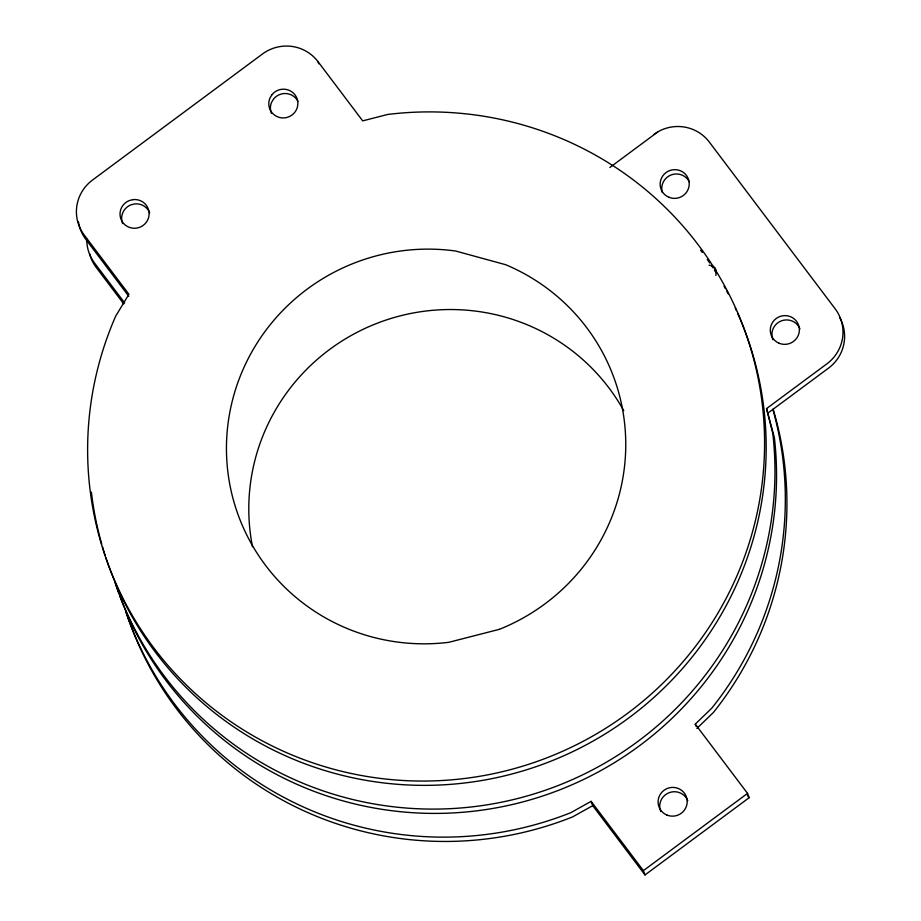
<?xml version="1.0" encoding="UTF-8"?>
<svg xmlns="http://www.w3.org/2000/svg" width="921" height="921" viewBox="0 0 921 921"><rect width="100%" height="100%" fill="white"/><g stroke="black" fill="none" stroke-linecap="round" stroke-linejoin="round"><path stroke-width="1.38" d="M715.859 275.448L716.342 271.165L715.122 267.861L712.278 265.766L709.066 265.202M696.057 726.278L695.263 724.125L711.806 708.157A339.101 333.955 -20.3 0 0 772.823 409.258M696.852 728.43L713.407 712.463A339.101 333.955 -20.3 0 0 773.214 409.419M609.875 167.472L658.204 131.622A39.741 39.131 -20.3 0 1 709.331 142.076L835.209 308.88A39.741 39.131 -20.3 0 1 826.931 363.807L766.537 408.602L774.365 437.556A339.101 333.955 -20.3 0 1 515.15 803.849A339.101 333.955 -20.3 0 1 119.615 595.346M768.126 412.919L828.532 368.124A39.741 39.131 -20.3 0 0 839.618 317.48M747.541 793.395L749.141 797.713L644.999 874.95L643.399 870.633L747.541 793.395L695.263 724.125M653.841 134.443L658.204 131.622M643.399 870.633L591.121 801.351L570.997 812.587A339.101 333.955 -20.3 0 1 126.016 612.338M591.121 801.351L592.721 805.668L572.586 816.904A339.101 333.955 -20.3 0 1 126.246 612.569M766.537 408.602L772.777 433.25A339.101 333.955 -20.3 0 1 509.313 800.522A339.101 333.955 -20.3 0 1 115.171 582.935M317.975 61.615L362.69 120.87L387.683 114.457A339.101 333.955 -20.3 0 1 763.958 463.482A339.101 333.955 -20.3 0 1 347.182 772.592A339.101 333.955 -20.3 0 1 115.655 316.214L128.917 294.26L84.191 234.993A39.741 39.131 -20.3 0 1 92.468 180.079L262.485 53.982A39.741 39.131 -20.3 0 1 317.975 61.615L318.77 63.768M747.426 795.445L749.141 797.713M592.721 805.668L644.999 874.95M128.79 296.297L85.791 239.31A39.741 39.131 -20.3 0 1 78.423 221.777M124.669 302.928L94.564 263.038A39.741 39.131 -20.3 0 1 86.781 239.115M123.679 303.826L96.164 267.355A39.741 39.131 -20.3 0 1 89.556 253.586M252.515 546.752A200.018 196.979 -20.3 0 1 380.684 321.924A200.018 196.979 -20.3 0 1 623.747 410.697M118.648 592.663A339.101 333.955 -20.3 0 1 115.873 584.524M737.606 313.186A339.101 333.955 -20.3 0 1 548.456 762.139A339.101 333.955 -20.3 0 1 105.95 557.85M105.052 555.121A339.101 333.955 -20.3 0 1 102.519 546.867M101.713 544.104A339.101 333.955 -20.3 0 1 91.398 492.067M700.582 250.167A339.101 333.955 -20.3 0 1 702.274 252.458M707.259 259.423A339.101 333.955 -20.3 0 1 709.688 262.969M711.288 265.352A339.101 333.955 -20.3 0 1 712.866 267.746M714.42 270.164A339.101 333.955 -20.3 0 1 715.962 272.593M724.044 286.224A339.101 333.955 -20.3 0 1 725.449 288.745M726.83 291.278A339.101 333.955 -20.3 0 1 728.189 293.822M735.223 307.982A339.101 333.955 -20.3 0 1 736.42 310.584M271.396 113.283A14.575 14.345 -20.3 0 1 271.591 102.277L273.549 99.042A14.575 14.345 -20.3 0 1 297.944 101.333M122.631 223.619A14.575 14.345 -20.3 0 1 130.828 204.888L134.512 203.944A14.575 14.345 -20.3 0 1 149.697 212.809M662.337 192.57A14.575 14.345 -20.3 0 1 670.948 175.013A14.575 14.345 -20.3 0 1 689.299 181.794M772.903 339.699A14.575 14.345 -20.3 0 1 781.1 320.98A14.575 14.345 -20.3 0 1 799.969 328.889M660.725 811.505A14.575 14.345 -20.3 0 1 668.922 792.774A14.575 14.345 -20.3 0 1 687.78 800.694M271.948 94.725L269.991 97.971A14.575 14.345 -20.3 0 0 283.714 117.934A14.575 14.345 -20.3 0 0 296.355 97.016A14.575 14.345 -20.3 0 0 271.948 94.725M132.912 199.638L129.228 200.582A14.575 14.345 -20.3 0 0 124.554 224.425A14.575 14.345 -20.3 0 0 148.362 218.323A14.575 14.345 -20.3 0 0 132.912 199.638M499.332 629.342L448.757 642.317A200.018 196.979 -20.3 0 1 226.474 445.062A200.018 196.979 -20.3 0 1 455.561 251.007L505.664 264.707A200.018 196.979 -20.3 0 1 625.727 447.905A200.018 196.979 -20.3 0 1 499.332 629.342M668.899 197.267A14.575 14.345 -20.3 0 0 689.138 182.254A14.575 14.345 -20.3 0 0 666.033 172.561A14.575 14.345 -20.3 0 0 668.899 197.267M779.039 343.222A14.575 14.345 -20.3 0 0 799.29 328.21A14.575 14.345 -20.3 0 0 776.184 318.516A14.575 14.345 -20.3 0 0 779.039 343.222M666.862 815.027A14.575 14.345 -20.3 0 0 687.101 800.015A14.575 14.345 -20.3 0 0 663.995 790.31A14.575 14.345 -20.3 0 0 666.862 815.027"/></g></svg>
